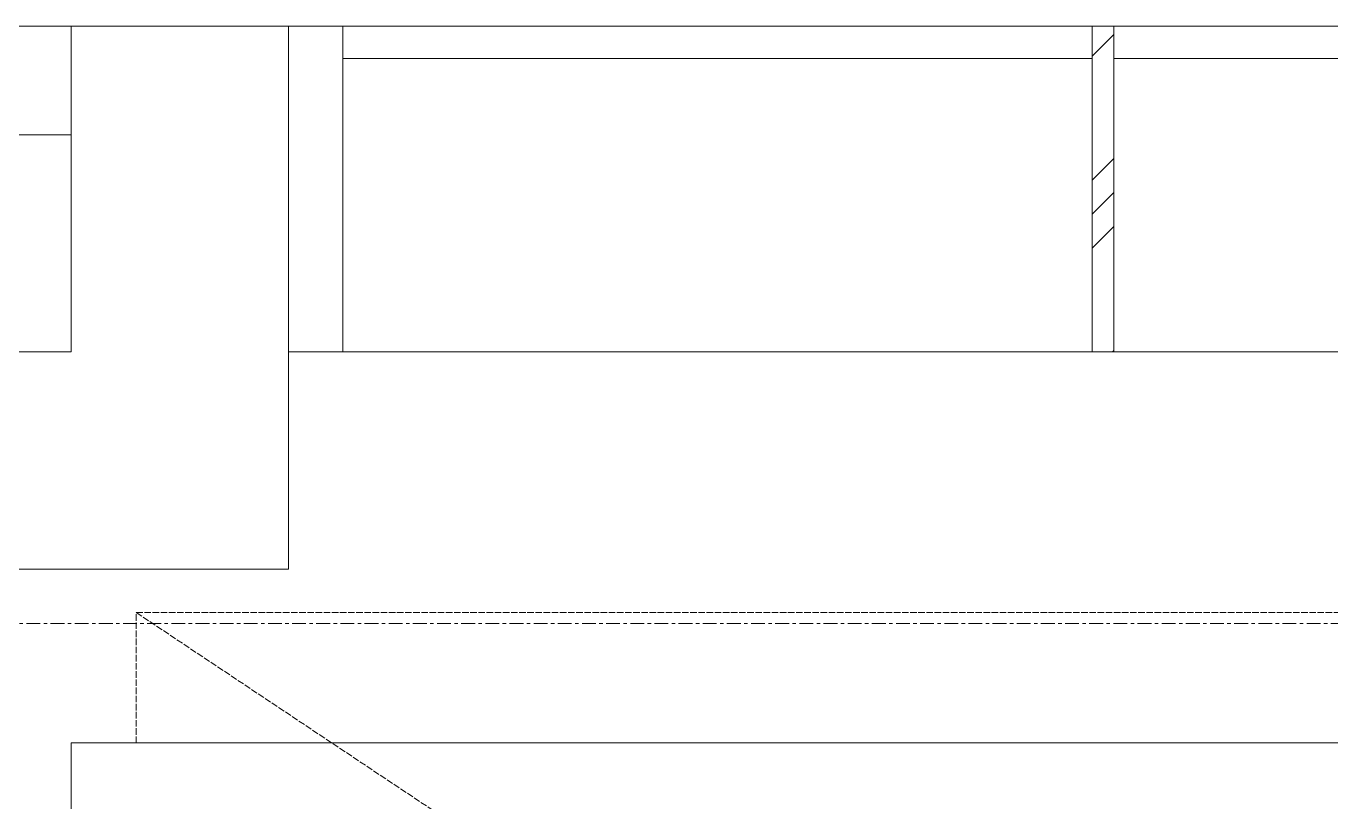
# Model space of a CAD drawing. Header units: millimetres. Extents: x 147592 to 200208, y -27981 to 8299.
# Drawn here: x 165559 to 166760, y -164 to 550 of the extents above; entities that cross this region are included whole.
import ezdxf

# ---------------------------------------------------------------- set-up
doc = ezdxf.new("R2010")
doc.units = ezdxf.units.MM
for name, pattern in [('划线', [7.5, 6, -1.5]), ('划线_2_', [6.35, 3.175, -3.175]), ('轴网线', [22.24, 12.7, -3.18, 3.18, -3.18])]:
    doc.linetypes.add(name, pattern=pattern)
doc.layers.add('A-FLOR-____-OTLN', color=7, linetype='Continuous', lineweight=13, true_color=0x007f00)
for name, color, linetype, lineweight in [('A-GLAZ-CWMG-MCUT', 7, 'Continuous', 13), ('A-GLAZ-CWMG-OTLN', 7, 'Continuous', 5), ('A-WALL-____-MCUT', 7, 'Continuous', 13), ('M-EQPM-____-HDLN', 7, '划线_2_', 5), ('S-FNDN-____-OTLN', 7, 'Continuous', 5), ('S-GRID-____-OTLN', 7, 'Continuous', 5)]:
    doc.layers.add(name, color=color, linetype=linetype, lineweight=lineweight)

# ---------------------------------------------------------------- blocks, each defined once
blk = doc.blocks.new('矩形竖梃 - 50_300mm 长方形-V119-三层给排水_消防平面图')
at = {"layer": 'A-GLAZ-CWMG-MCUT', "color": 251, "lineweight": 5, "true_color": 0x515151}
for p, q in [((0, 300), (-50, 300)), ((-50, 300), (-50, 0)), ((0, 0), (0, 300)), ((-50, 0), (0, 0))]:
    blk.add_line(p, q, dxfattribs=at)
blk = doc.blocks.new('矩形竖梃 - 30mm 正方形-2021529-三层给排水_消防平面图')
at = {"layer": 'A-GLAZ-CWMG-OTLN', "color": 251, "true_color": 0x515151}
for p, q in [((165850, 550), (166540, 550)), ((166540, 520), (165850, 520))]:
    blk.add_line(p, q, dxfattribs=at)
blk = doc.blocks.new('矩形竖梃 - 30mm 正方形-2021532-三层给排水_消防平面图')
at = {"layer": 'A-GLAZ-CWMG-OTLN', "color": 251, "true_color": 0x515151}
for p, q in [((166560, 550), (167300, 550)), ((167300, 520), (166560, 520))]:
    blk.add_line(p, q, dxfattribs=at)
blk = doc.blocks.new('TJ空调外机 - TJ空调外机1800_1200-1400100-三层给排水_消防平面图')
at = {"layer": 'M-EQPM-____-HDLN', "color": 251, "linetype": '划线', "true_color": 0x515151}
for p, q in [((-900, 600), (900, -600)), ((-900, 480), (-900, 600)), ((-900, 600), (900, 600))]:
    blk.add_line(p, q, dxfattribs=at)
blk = doc.blocks.new('矩形竖梃 - TJ隐框 20_250-1986348-三层给排水_消防平面图')
at = {"layer": 'A-GLAZ-CWMG-OTLN', "true_color": 0x515151}
h = blk.add_hatch(dxfattribs=at)
h.set_pattern_fill('FP_169', color=251, style=0, pattern_type=2)
h.set_pattern_definition([(315, (-166550.01, 549.98), (88.38835, 88.38835), []), (315, (-166518.76, 549.98), (176.776695, 0), []), (315, (-166581.26, 549.98), (176.776695, 0), [])])
h.paths.add_polyline_path([(10, 300), (10, 0), (-10, 0), (-10, 300)], flags=0)
at = {"layer": 'A-GLAZ-CWMG-MCUT', "color": 251, "lineweight": 5, "true_color": 0x515151}
for p, q in [((-10, 300), (10, 300)), ((-10, 0), (-10, 300)), ((10, 300), (10, 0)), ((10, 0), (-10, 0))]:
    blk.add_line(p, q, dxfattribs=at)
blk = doc.blocks.new('YXQH_AR_B9-20_rvt-1-三层给排水_消防平面图')
at = {"layer": 'A-FLOR-____-OTLN', "color": 95, "lineweight": 5, "true_color": 0x51a751}
for p, q in [((166540, 250), (165850, 250)), ((167300, 250), (166560, 250))]:
    blk.add_line(p, q, dxfattribs=at)
at = {"layer": 'A-WALL-____-MCUT', "color": 251, "lineweight": 5, "true_color": 0x515151}
for p, q in [((165600, 550), (165200, 550)), ((165800, 550), (165600, 550)), ((165600, 450), (165600, 550)), ((165800, 50), (165800, 550)), ((165200, 450), (165600, 450)), ((165600, 450), (165600, 250)), ((165600, 250), (165200, 250)), ((165400, 50), (165600, 50)), ((165600, 50), (165800, 50))]:
    blk.add_line(p, q, dxfattribs=at)
at = {"layer": 'S-GRID-____-OTLN', "color": 173, "linetype": '轴网线', "true_color": 0x5151ff}
blk.add_line((199020.5, 0), (148525.8, 0), dxfattribs=at)
at = {"color": 251, "lineweight": 5, "true_color": 0x515151, "rotation": 180}
blk.add_blockref('矩形竖梃 - 50_300mm 长方形-V119-三层给排水_消防平面图', (165800, 550), dxfattribs=at)
at = {"color": 251, "lineweight": 5, "true_color": 0x515151}
for name, p in [('矩形竖梃 - 30mm 正方形-2021529-三层给排水_消防平面图', (0, 0)), ('矩形竖梃 - 30mm 正方形-2021532-三层给排水_消防平面图', (0, 0)), ('TJ空调外机 - TJ空调外机1800_1200-1400100-三层给排水_消防平面图', (166560, -590))]:
    blk.add_blockref(name, p, dxfattribs=at)
at = {"color": 251, "lineweight": 5, "true_color": 0x515151, "extrusion": (0, 0, -1), "rotation": 180}
blk.add_blockref('矩形竖梃 - TJ隐框 20_250-1986348-三层给排水_消防平面图', (-166550, 550), dxfattribs=at)
blk = doc.blocks.new('YXQH_ST_B9-20_rvt-1-三层给排水_消防平面图')
at = {"layer": 'S-FNDN-____-OTLN', "color": 251, "lineweight": 18, "true_color": 0x515151}
for p, q in [((167600, -110), (165600, -110)), ((165600, -110), (165600, -310))]:
    blk.add_line(p, q, dxfattribs=at)

msp = doc.modelspace()

# ---------------------------------------------------------------- block references
at = {"lineweight": 5}
for name in ['YXQH_AR_B9-20_rvt-1-三层给排水_消防平面图', 'YXQH_ST_B9-20_rvt-1-三层给排水_消防平面图']:
    msp.add_blockref(name, (0, 0), dxfattribs=at)

doc.saveas('drawing.dxf')
